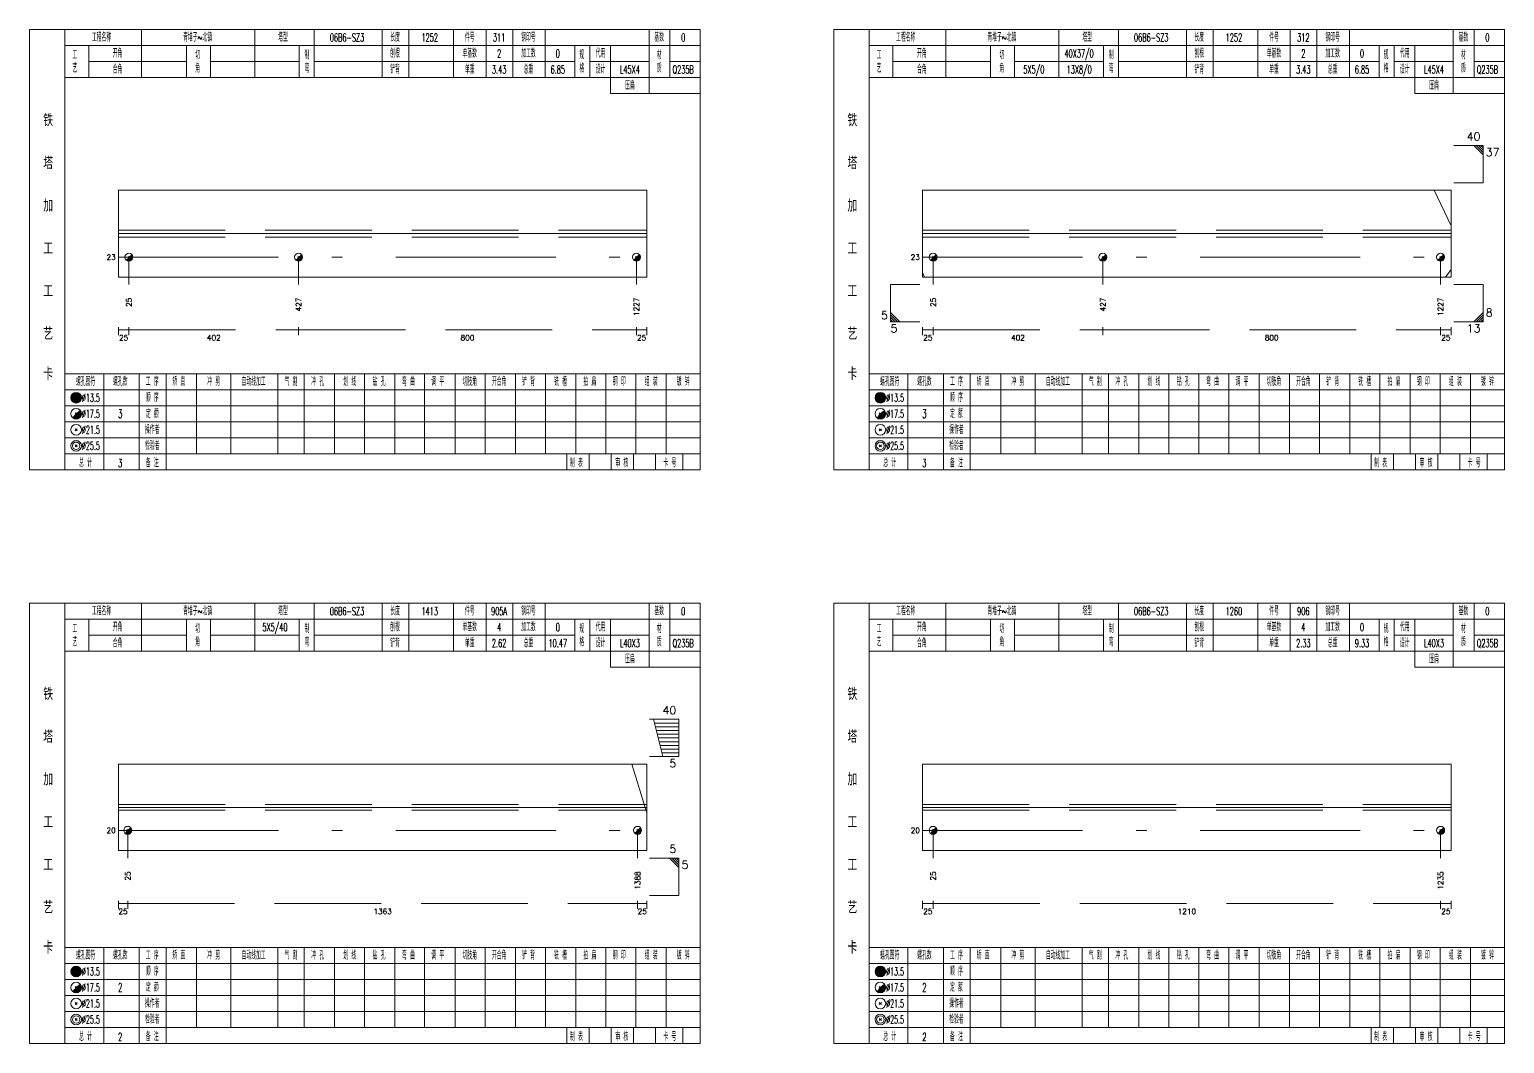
# Model space of a CAD drawing. Extents: x 0 to 30090, y 0 to 380.
# Drawn here: x 9645 to 10198, y 0 to 380 of the extents above; entities that cross this region are included whole.
import ezdxf
from ezdxf.enums import TextEntityAlignment as Align

# ---------------------------------------------------------------- set-up
doc = ezdxf.new("R2010")
doc.units = 0
doc.header["$LTSCALE"] = 20
doc.header["$MEASUREMENT"] = 0
doc.linetypes.add('一点画线', pattern=[5.2, 3, -1, 0.2, -1])
doc.linetypes.add('虚线', pattern=[2.75, 2, -0.75])
doc.layers.get('0').update_dxf_attribs({"linetype": 'CONTINUOUS', "lineweight": 25})
for name, color, linetype, lineweight in [('1', 7, 'CONTINUOUS', 25), ('4', 7, 'CONTINUOUS', 25), ('5', 7, 'CONTINUOUS', 25)]:
    doc.layers.add(name, color=color, linetype=linetype, lineweight=lineweight)
doc.styles.get("Standard").update_dxf_attribs({"font": 'simplex', "width": 0.7, "bigfont": 'gbhzfs.shx'})

# ---------------------------------------------------------------- blocks, each defined once
blk = doc.blocks.new('孔17.5')
at = {"layer": '5', "color": 7, "linetype": 'Continuous', "lineweight": 13}
for p, q in [((-0.2, -0.2), (0.2, 0.2)), ((-0.2, 0.2), (0.2, -0.2))]:
    blk.add_line(p, q, dxfattribs=at)
blk.add_circle((0, 0), 1, dxfattribs=at)
for radius in [0.9, 0.8, 0.7, 0.6, 0.5, 0.4, 0.3, 0.2, 0.1]:
    blk.add_arc((0, 0), radius, 225, 45, dxfattribs=at)

msp = doc.modelspace()

# ---------------------------------------------------------------- linework, layer by layer
at = {"color": 7, "linetype": 'Continuous', "lineweight": 13}
for p, q in [((10189.6, 336.5), (10178.6, 336.5)), ((10186.1, 336.5), (10189.6, 333)), ((10186.97, 336.5), (10189.6, 333.88)), ((10187.85, 336.5), (10189.6, 334.75)), ((10188.72, 336.5), (10189.6, 335.62)), ((10189.6, 322.5), (10189.6, 336.5)), ((10189.6, 322.5), (10178.6, 322.5)), ((10177.6, 306.4), (10171.27, 319.83)), ((9682.06, 294.67), (9682.06, 284.5)), ((9745.66, 294.67), (9745.66, 284.5)), ((9872.24, 294.67), (9872.24, 284.5)), ((9983.46, 294.67), (9983.46, 284.5)), ((10047.06, 294.67), (10047.06, 284.5)), ((10173.64, 294.67), (10173.64, 284.5)), ((9979.5, 288.98), (9980.29, 287.17)), ((10177.6, 290.07), (10175.54, 287.17)), ((9967.5, 284.5), (9978.5, 284.5)), ((9967.5, 284.5), (9967.5, 270.5)), ((10189.6, 284.5), (10178.6, 284.5)), ((10189.6, 284.5), (10189.6, 270.5)), ((9971, 270.5), (9967.5, 274)), ((9970.12, 270.5), (9967.5, 273.12)), ((9969.25, 270.5), (9967.5, 272.25)), ((9968.37, 270.5), (9967.5, 271.38)), ((10186.1, 270.5), (10189.6, 274)), ((10186.97, 270.5), (10189.6, 273.12)), ((10187.85, 270.5), (10189.6, 272.25)), ((10188.72, 270.5), (10189.6, 271.38)), ((9967.5, 270.5), (9978.5, 270.5)), ((10189.6, 270.5), (10178.6, 270.5)), ((9888.2, 121.5), (9877.2, 121.5)), ((9882.2, 107.5), (9878.7, 121.5)), ((9888.2, 120.1), (9879.05, 120.1)), ((9888.2, 118.7), (9879.4, 118.7)), ((9888.2, 117.3), (9879.75, 117.3)), ((9888.2, 107.5), (9888.2, 121.5)), ((9888.2, 115.9), (9880.1, 115.9)), ((9888.2, 114.5), (9880.45, 114.5)), ((9888.2, 113.1), (9880.8, 113.1)), ((9888.2, 111.7), (9881.15, 111.7)), ((9888.2, 107.5), (9877.2, 107.5)), ((9888.2, 110.3), (9881.5, 110.3)), ((9888.2, 108.9), (9881.85, 108.9)), ((9875.5, 88.5), (9870.59, 104.62)), ((9876.2, 86.48), (9875.5, 88.5)), ((9681.6, 79.88), (9681.6, 69.5)), ((9872.7, 79.88), (9872.7, 69.5)), ((9983.43, 79.88), (9983.43, 69.5)), ((10173.67, 79.88), (10173.67, 69.5)), ((9888.2, 69.5), (9877.2, 69.5)), ((9884.7, 69.5), (9888.2, 66)), ((9885.57, 69.5), (9888.2, 66.88)), ((9886.45, 69.5), (9888.2, 67.75)), ((9887.32, 69.5), (9888.2, 68.62)), ((9888.2, 69.5), (9888.2, 55.5)), ((9888.2, 55.5), (9877.2, 55.5))]:
    msp.add_line(p, q, dxfattribs=at)
at = {"color": 7, "linetype": 'Continuous', "lineweight": 18}
for p, q in [((9678.1, 319.83), (9678.1, 287.17)), ((9678.1, 319.83), (9876.2, 319.83)), ((9876.2, 319.83), (9876.2, 287.17)), ((9979.5, 319.83), (9979.5, 287.17)), ((9979.5, 319.83), (10177.6, 319.83)), ((10177.6, 319.83), (10177.6, 287.17)), ((9678.1, 303.5), (9876.2, 303.5)), ((9979.5, 303.5), (10177.6, 303.5)), ((9678.1, 104.62), (9678.1, 72.38)), ((9678.1, 104.62), (9876.2, 104.62)), ((9876.2, 104.62), (9876.2, 72.38)), ((9979.5, 104.62), (9979.5, 72.38)), ((9979.5, 104.62), (10177.6, 104.62)), ((10177.6, 104.62), (10177.6, 72.38)), ((9678.1, 88.5), (9876.2, 88.5)), ((9979.5, 88.5), (10177.6, 88.5))]:
    msp.add_line(p, q, dxfattribs=at)
at = {"color": 1, "linetype": '虚线', "lineweight": 18}
for p, q in [((9678.1, 304.83), (9876.2, 304.83)), ((9979.5, 304.83), (10177.6, 304.83)), ((9678.1, 302.17), (9876.2, 302.17)), ((9979.5, 302.17), (10177.6, 302.17)), ((9678.1, 89.62), (9876.2, 89.62)), ((9979.5, 89.62), (10177.6, 89.62)), ((9678.1, 87.38), (9876.2, 87.38)), ((9979.5, 87.38), (10177.6, 87.38))]:
    msp.add_line(p, q, dxfattribs=at)
at = {"color": 3, "linetype": '一点画线', "lineweight": 13}
for p, q in [((9678.1, 294.67), (9876.2, 294.67)), ((9979.5, 294.67), (10177.6, 294.67)), ((9678.1, 79.88), (9876.2, 79.88)), ((9979.5, 79.88), (10177.6, 79.88))]:
    msp.add_line(p, q, dxfattribs=at)
at = {"color": 8, "linetype": '虚线', "lineweight": 9}
for p, q in [((9678.1, 268.5), (9678.1, 265.5)), ((9678.1, 267.5), (9682.06, 267.5)), ((9682.06, 268.5), (9682.06, 265.5)), ((9682.06, 268.5), (9682.06, 265.5)), ((9682.06, 267.5), (9745.66, 267.5)), ((9745.66, 268.5), (9745.66, 265.5)), ((9745.66, 268.5), (9745.66, 265.5)), ((9745.66, 267.5), (9872.24, 267.5)), ((9872.24, 268.5), (9872.24, 265.5)), ((9872.24, 268.5), (9872.24, 265.5)), ((9872.24, 267.5), (9876.2, 267.5)), ((9876.2, 268.5), (9876.2, 265.5)), ((9979.5, 268.5), (9979.5, 265.5)), ((9979.5, 267.5), (9983.46, 267.5)), ((9983.46, 268.5), (9983.46, 265.5)), ((9983.46, 268.5), (9983.46, 265.5)), ((9983.46, 267.5), (10047.06, 267.5)), ((10047.06, 268.5), (10047.06, 265.5)), ((10047.06, 268.5), (10047.06, 265.5)), ((10047.06, 267.5), (10173.64, 267.5)), ((10173.64, 268.5), (10173.64, 265.5)), ((10173.64, 268.5), (10173.64, 265.5)), ((10173.64, 267.5), (10177.6, 267.5)), ((10177.6, 268.5), (10177.6, 265.5)), ((9678.1, 53.5), (9678.1, 50.5)), ((9678.1, 52.5), (9681.6, 52.5)), ((9681.6, 53.5), (9681.6, 50.5)), ((9681.6, 53.5), (9681.6, 50.5)), ((9681.6, 52.5), (9872.7, 52.5)), ((9872.7, 53.5), (9872.7, 50.5)), ((9872.7, 53.5), (9872.7, 50.5)), ((9872.7, 52.5), (9876.2, 52.5)), ((9876.2, 53.5), (9876.2, 50.5)), ((9979.5, 53.5), (9979.5, 50.5)), ((9979.5, 52.5), (9983.43, 52.5)), ((9983.43, 53.5), (9983.43, 50.5)), ((9983.43, 53.5), (9983.43, 50.5)), ((9983.43, 52.5), (10173.67, 52.5)), ((10173.67, 53.5), (10173.67, 50.5)), ((10173.67, 53.5), (10173.67, 50.5)), ((10173.67, 52.5), (10177.6, 52.5)), ((10177.6, 53.5), (10177.6, 50.5))]:
    msp.add_line(p, q, dxfattribs=at)
at = {"layer": '1', "color": 7, "linetype": 'Continuous', "lineweight": 18}
for p, q in [((9678.1, 287.17), (9876.2, 287.17)), ((9979.5, 287.17), (10177.6, 287.17)), ((9678.1, 72.38), (9876.2, 72.38)), ((9979.5, 72.38), (10177.6, 72.38))]:
    msp.add_line(p, q, dxfattribs=at)
at = {"layer": '4', "color": 1, "linetype": 'Continuous', "lineweight": 18}
for p, q in [((9658.1, 215), (9658.1, 380)), ((9686.8, 362), (9686.8, 380)), ((9729.2, 362), (9729.2, 380)), ((9751.5, 362), (9751.5, 380)), ((9777, 362), (9777, 380)), ((9787, 362), (9787, 380)), ((9803.7, 362), (9803.7, 380)), ((9815.9, 362), (9815.9, 380)), ((9825.9, 362), (9825.9, 380)), ((9838.1, 362), (9838.1, 380)), ((9877, 356), (9877, 380)), ((9884.8, 362), (9884.8, 380)), ((9959.5, 215), (9959.5, 380)), ((9988.2, 362), (9988.2, 380)), ((10030.6, 362), (10030.6, 380)), ((10052.9, 362), (10052.9, 380)), ((10078.4, 362), (10078.4, 380)), ((10088.4, 362), (10088.4, 380)), ((10105.1, 362), (10105.1, 380)), ((10117.3, 362), (10117.3, 380)), ((10127.3, 362), (10127.3, 380)), ((10139.5, 362), (10139.5, 380)), ((10178.4, 356), (10178.4, 380)), ((10186.2, 362), (10186.2, 380)), ((9658.1, 374), (9896.2, 374)), ((9667, 362), (9667, 374)), ((9703.6, 362), (9703.6, 374)), ((9712.6, 362), (9712.6, 374)), ((9745.9, 362), (9745.9, 374)), ((9849.2, 362), (9849.2, 374)), ((9854.8, 362), (9854.8, 374)), ((9862.6, 356), (9862.6, 374)), ((9959.5, 374), (10197.6, 374)), ((9968.4, 362), (9968.4, 374)), ((10005, 362), (10005, 374)), ((10014, 362), (10014, 374)), ((10047.3, 362), (10047.3, 374)), ((10150.6, 362), (10150.6, 374)), ((10156.2, 362), (10156.2, 374)), ((10164, 356), (10164, 374)), ((9667, 368), (9703.6, 368)), ((9712.6, 368), (9745.9, 368)), ((9751.5, 368), (9849.2, 368)), ((9854.8, 368), (9877, 368)), ((9884.8, 368), (9896.2, 368)), ((9968.4, 368), (10005, 368)), ((10014, 368), (10047.3, 368)), ((10052.9, 368), (10150.6, 368)), ((10156.2, 368), (10178.4, 368)), ((10186.2, 368), (10197.6, 368)), ((9658.1, 362), (9896.2, 362)), ((9959.5, 362), (10197.6, 362)), ((9862.6, 356), (9896.2, 356)), ((10164, 356), (10197.6, 356)), ((9658.1, 251), (9896.2, 251)), ((9672.6, 215), (9672.6, 251)), ((9685.9, 215), (9685.9, 251)), ((9696, 215), (9696, 251)), ((9707.4, 221), (9707.4, 251)), ((9720.3, 221), (9720.3, 251)), ((9737.9, 221), (9737.9, 251)), ((9747.8, 221), (9747.8, 251)), ((9759.1, 221), (9759.1, 251)), ((9770.4, 221), (9770.4, 251)), ((9781.7, 221), (9781.7, 251)), ((9792.9, 221), (9792.9, 251)), ((9804.3, 221), (9804.3, 251)), ((9815.6, 221), (9815.6, 251)), ((9826.9, 221), (9826.9, 251)), ((9838.2, 221), (9838.2, 251)), ((9849.5, 221), (9849.5, 251)), ((9860.8, 221), (9860.8, 251)), ((9872.1, 221), (9872.1, 251)), ((9883.4, 221), (9883.4, 251)), ((9959.5, 251), (10197.6, 251)), ((9974, 215), (9974, 251)), ((9987.3, 215), (9987.3, 251)), ((9997.4, 215), (9997.4, 251)), ((10008.8, 221), (10008.8, 251)), ((10021.7, 221), (10021.7, 251)), ((10039.3, 221), (10039.3, 251)), ((10049.2, 221), (10049.2, 251)), ((10060.5, 221), (10060.5, 251)), ((10071.8, 221), (10071.8, 251)), ((10083.1, 221), (10083.1, 251)), ((10094.3, 221), (10094.3, 251)), ((10105.7, 221), (10105.7, 251)), ((10117, 221), (10117, 251)), ((10128.3, 221), (10128.3, 251)), ((10139.6, 221), (10139.6, 251)), ((10150.9, 221), (10150.9, 251)), ((10162.2, 221), (10162.2, 251)), ((10173.5, 221), (10173.5, 251)), ((10184.8, 221), (10184.8, 251)), ((9658.1, 245), (9896.2, 245)), ((9959.5, 245), (10197.6, 245)), ((9658.1, 239), (9896.2, 239)), ((9959.5, 239), (10197.6, 239)), ((9658.1, 233), (9896.2, 233)), ((9959.5, 233), (10197.6, 233)), ((9658.1, 227), (9896.2, 227)), ((9959.5, 227), (10197.6, 227)), ((9658.1, 221), (9896.2, 221)), ((9846.2, 215), (9846.2, 221)), ((9854.6, 215), (9854.6, 221)), ((9862.8, 215), (9862.8, 221)), ((9871.2, 215), (9871.2, 221)), ((9879.4, 215), (9879.4, 221)), ((9889.7, 215), (9889.7, 221)), ((9959.5, 221), (10197.6, 221)), ((10147.6, 215), (10147.6, 221)), ((10156, 215), (10156, 221)), ((10164.2, 215), (10164.2, 221)), ((10172.6, 215), (10172.6, 221)), ((10180.8, 215), (10180.8, 221)), ((10191.1, 215), (10191.1, 221)), ((9658.1, 0), (9658.1, 165)), ((9686.8, 147), (9686.8, 165)), ((9729.2, 147), (9729.2, 165)), ((9751.5, 147), (9751.5, 165)), ((9777, 147), (9777, 165)), ((9787, 147), (9787, 165)), ((9803.7, 147), (9803.7, 165)), ((9815.9, 147), (9815.9, 165)), ((9825.9, 147), (9825.9, 165)), ((9838.1, 147), (9838.1, 165)), ((9877, 141), (9877, 165)), ((9884.8, 147), (9884.8, 165)), ((9959.5, 0), (9959.5, 165)), ((9988.2, 147), (9988.2, 165)), ((10030.6, 147), (10030.6, 165)), ((10052.9, 147), (10052.9, 165)), ((10078.4, 147), (10078.4, 165)), ((10088.4, 147), (10088.4, 165)), ((10105.1, 147), (10105.1, 165)), ((10117.3, 147), (10117.3, 165)), ((10127.3, 147), (10127.3, 165)), ((10139.5, 147), (10139.5, 165)), ((10178.4, 141), (10178.4, 165)), ((10186.2, 147), (10186.2, 165)), ((9658.1, 159), (9896.2, 159)), ((9667, 147), (9667, 159)), ((9703.6, 147), (9703.6, 159)), ((9712.6, 147), (9712.6, 159)), ((9745.9, 147), (9745.9, 159)), ((9849.2, 147), (9849.2, 159)), ((9854.8, 147), (9854.8, 159)), ((9862.6, 141), (9862.6, 159)), ((9959.5, 159), (10197.6, 159)), ((9968.4, 147), (9968.4, 159)), ((10005, 147), (10005, 159)), ((10014, 147), (10014, 159)), ((10047.3, 147), (10047.3, 159)), ((10150.6, 147), (10150.6, 159)), ((10156.2, 147), (10156.2, 159)), ((10164, 141), (10164, 159)), ((9667, 153), (9703.6, 153)), ((9712.6, 153), (9745.9, 153)), ((9751.5, 153), (9849.2, 153)), ((9854.8, 153), (9877, 153)), ((9884.8, 153), (9896.2, 153)), ((9968.4, 153), (10005, 153)), ((10014, 153), (10047.3, 153)), ((10052.9, 153), (10150.6, 153)), ((10156.2, 153), (10178.4, 153)), ((10186.2, 153), (10197.6, 153)), ((9658.1, 147), (9896.2, 147)), ((9959.5, 147), (10197.6, 147)), ((9862.6, 141), (9896.2, 141)), ((10164, 141), (10197.6, 141)), ((9658.1, 36), (9896.2, 36)), ((9672.6, 0), (9672.6, 36)), ((9685.9, 0), (9685.9, 36)), ((9696, 0), (9696, 36)), ((9707.4, 6), (9707.4, 36)), ((9720.3, 6), (9720.3, 36)), ((9737.9, 6), (9737.9, 36)), ((9747.8, 6), (9747.8, 36)), ((9759.1, 6), (9759.1, 36)), ((9770.4, 6), (9770.4, 36)), ((9781.7, 6), (9781.7, 36)), ((9792.9, 6), (9792.9, 36)), ((9804.3, 6), (9804.3, 36)), ((9815.6, 6), (9815.6, 36)), ((9826.9, 6), (9826.9, 36)), ((9838.2, 6), (9838.2, 36)), ((9849.5, 6), (9849.5, 36)), ((9860.8, 6), (9860.8, 36)), ((9872.1, 6), (9872.1, 36)), ((9883.4, 6), (9883.4, 36)), ((9959.5, 36), (10197.6, 36)), ((9974, 0), (9974, 36)), ((9987.3, 0), (9987.3, 36)), ((9997.4, 0), (9997.4, 36)), ((10008.8, 6), (10008.8, 36)), ((10021.7, 6), (10021.7, 36)), ((10039.3, 6), (10039.3, 36)), ((10049.2, 6), (10049.2, 36)), ((10060.5, 6), (10060.5, 36)), ((10071.8, 6), (10071.8, 36)), ((10083.1, 6), (10083.1, 36)), ((10094.3, 6), (10094.3, 36)), ((10105.7, 6), (10105.7, 36)), ((10117, 6), (10117, 36)), ((10128.3, 6), (10128.3, 36)), ((10139.6, 6), (10139.6, 36)), ((10150.9, 6), (10150.9, 36)), ((10162.2, 6), (10162.2, 36)), ((10173.5, 6), (10173.5, 36)), ((10184.8, 6), (10184.8, 36)), ((9658.1, 30), (9896.2, 30)), ((9959.5, 30), (10197.6, 30)), ((9658.1, 24), (9896.2, 24)), ((9959.5, 24), (10197.6, 24)), ((9658.1, 18), (9896.2, 18)), ((9959.5, 18), (10197.6, 18)), ((9658.1, 12), (9896.2, 12)), ((9959.5, 12), (10197.6, 12)), ((9658.1, 6), (9896.2, 6)), ((9846.2, 0), (9846.2, 6)), ((9854.6, 0), (9854.6, 6)), ((9862.8, 0), (9862.8, 6)), ((9871.2, 0), (9871.2, 6)), ((9879.4, 0), (9879.4, 6)), ((9889.7, 0), (9889.7, 6)), ((9959.5, 6), (10197.6, 6)), ((10147.6, 0), (10147.6, 6)), ((10156, 0), (10156, 6)), ((10164.2, 0), (10164.2, 6)), ((10172.6, 0), (10172.6, 6)), ((10180.8, 0), (10180.8, 6)), ((10191.1, 0), (10191.1, 6))]:
    msp.add_line(p, q, dxfattribs=at)
at = {"layer": '4', "color": 7, "linetype": 'Continuous', "lineweight": 13}
for p, q in [((9662.1, 241.8), (9662.5, 242.2)), ((9662.5, 241.8), (9662.1, 242.2)), ((9963.5, 241.8), (9963.9, 242.2)), ((9963.9, 241.8), (9963.5, 242.2)), ((9661.9, 235.6), (9662.7, 236.4)), ((9661.9, 236.4), (9662.7, 235.6)), ((9963.3, 235.6), (9964.1, 236.4)), ((9963.3, 236.4), (9964.1, 235.6)), ((9661.9, 229.6), (9662.7, 230.4)), ((9661.9, 230.4), (9662.7, 229.6)), ((9963.3, 229.6), (9964.1, 230.4)), ((9963.3, 230.4), (9964.1, 229.6)), ((9661.9, 223.6), (9662.7, 224.4)), ((9661.9, 224.4), (9662.7, 223.6)), ((9963.3, 223.6), (9964.1, 224.4)), ((9963.3, 224.4), (9964.1, 223.6)), ((9662.1, 26.8), (9662.5, 27.2)), ((9662.5, 26.8), (9662.1, 27.2)), ((9963.5, 26.8), (9963.9, 27.2)), ((9963.9, 26.8), (9963.5, 27.2)), ((9661.9, 20.6), (9662.7, 21.4)), ((9661.9, 21.4), (9662.7, 20.6)), ((9963.3, 20.6), (9964.1, 21.4)), ((9963.3, 21.4), (9964.1, 20.6)), ((9661.9, 14.6), (9662.7, 15.4)), ((9661.9, 15.4), (9662.7, 14.6)), ((9963.3, 14.6), (9964.1, 15.4)), ((9963.3, 15.4), (9964.1, 14.6)), ((9661.9, 8.6), (9662.7, 9.4)), ((9661.9, 9.4), (9662.7, 8.6)), ((9963.3, 8.6), (9964.1, 9.4)), ((9963.3, 9.4), (9964.1, 8.6))]:
    msp.add_line(p, q, dxfattribs=at)
at = {"layer": '4', "color": 1, "linetype": 'Continuous', "lineweight": 18}
for points in [[(9644.8, 380), (9644.8, 215), (9896.2, 215), (9896.2, 380)], [(9946.2, 380), (9946.2, 215), (10197.6, 215), (10197.6, 380)], [(9644.8, 165), (9644.8, 0), (9896.2, 0), (9896.2, 165)], [(9946.2, 165), (9946.2, 0), (10197.6, 0), (10197.6, 165)]]:
    msp.add_lwpolyline(points, close=True, dxfattribs=at)
at = {"layer": '4', "color": 7, "linetype": 'Continuous', "lineweight": 13}
for centre, radius in [((9662.3, 242), 2), ((9662.3, 242), 1.8), ((9662.3, 242), 1.6), ((9662.3, 242), 1.4), ((9963.7, 242), 2), ((9963.7, 242), 1.8), ((9963.7, 242), 1.6), ((9963.7, 242), 1.4), ((9662.3, 236), 2), ((9662.3, 242), 1.2), ((9662.3, 242), 1), ((9662.3, 242), 0.8), ((9662.3, 242), 0.6), ((9662.3, 242), 0.4), ((9662.3, 242), 0.2), ((9963.7, 236), 2), ((9963.7, 242), 1.2), ((9963.7, 242), 1), ((9963.7, 242), 0.8), ((9963.7, 242), 0.6), ((9963.7, 242), 0.4), ((9963.7, 242), 0.2), ((9662.3, 230), 2), ((9963.7, 230), 2), ((9662.3, 224), 2), ((9662.3, 224), 1.4), ((9963.7, 224), 2), ((9963.7, 224), 1.4), ((9662.3, 27), 2), ((9662.3, 27), 1.8), ((9662.3, 27), 1.6), ((9662.3, 27), 1.4), ((9662.3, 27), 1.2), ((9662.3, 27), 1), ((9662.3, 27), 0.8), ((9963.7, 27), 2), ((9963.7, 27), 1.8), ((9963.7, 27), 1.6), ((9963.7, 27), 1.4), ((9963.7, 27), 1.2), ((9963.7, 27), 1), ((9963.7, 27), 0.8), ((9662.3, 21), 2), ((9662.3, 27), 0.6), ((9662.3, 27), 0.4), ((9662.3, 27), 0.2), ((9963.7, 21), 2), ((9963.7, 27), 0.6), ((9963.7, 27), 0.4), ((9963.7, 27), 0.2), ((9662.3, 15), 2), ((9963.7, 15), 2), ((9662.3, 9), 2), ((9662.3, 9), 1.4), ((9963.7, 9), 2), ((9963.7, 9), 1.4)]:
    msp.add_circle(centre, radius, dxfattribs=at)
for centre, radius in [((9662.3, 236), 1.8), ((9662.3, 236), 1.6), ((9662.3, 236), 1.4), ((9662.3, 236), 1.2), ((9662.3, 236), 1), ((9662.3, 236), 0.8), ((9662.3, 236), 0.6), ((9662.3, 236), 0.4), ((9662.3, 236), 0.2), ((9963.7, 236), 1.8), ((9963.7, 236), 1.6), ((9963.7, 236), 1.4), ((9963.7, 236), 1.2), ((9963.7, 236), 1), ((9963.7, 236), 0.8), ((9963.7, 236), 0.6), ((9963.7, 236), 0.4), ((9963.7, 236), 0.2), ((9662.3, 21), 1.8), ((9662.3, 21), 1.6), ((9963.7, 21), 1.8), ((9963.7, 21), 1.6), ((9662.3, 21), 1.4), ((9662.3, 21), 1.2), ((9662.3, 21), 1), ((9662.3, 21), 0.8), ((9662.3, 21), 0.6), ((9662.3, 21), 0.4), ((9662.3, 21), 0.2), ((9963.7, 21), 1.4), ((9963.7, 21), 1.2), ((9963.7, 21), 1), ((9963.7, 21), 0.8), ((9963.7, 21), 0.6), ((9963.7, 21), 0.4), ((9963.7, 21), 0.2)]:
    msp.add_arc(centre, radius, 225, 45, dxfattribs=at)

# ---------------------------------------------------------------- block references
at = {"layer": '1', "color": 7, "linetype": 'Continuous', "lineweight": 13, "xscale": 1.5, "yscale": 1.5, "zscale": 1.5}
for p in [(9682.06, 294.67), (9745.66, 294.67), (9872.24, 294.67), (9983.46, 294.67), (10047.06, 294.67), (10173.64, 294.67), (9681.6, 79.88), (9872.7, 79.88), (9983.43, 79.88), (10173.67, 79.88)]:
    msp.add_blockref('孔17.5', p, dxfattribs=at)

# ---------------------------------------------------------------- texts
at = {"color": 7, "linetype": 'Continuous', "lineweight": 13}
for s, p in [('40', (10188.6, 337.5)), ('5', (9966.5, 270.5)), ('40', (9887.2, 122.5)), ('5', (9887.2, 70.5))]:
    msp.add_text(s, height=3, dxfattribs=at).set_placement(p, align=Align.BOTTOM_RIGHT)
for s, p in [('37', (10190.6, 335.5)), ('5', (9967.5, 269.5)), ('5', (9889.2, 68.5))]:
    msp.add_text(s, height=3, dxfattribs=at).set_placement(p, align=Align.TOP_LEFT)
for s, p in [('23', (9677.1, 294.67)), ('23', (9978.5, 294.67)), ('20', (9677.1, 79.88)), ('20', (9978.5, 79.88))]:
    msp.add_text(s, height=2, dxfattribs=at).set_placement(p, align=Align.MIDDLE_RIGHT)
msp.add_text('8', height=3, dxfattribs=at).set_placement((10190.6, 271.5), align=Align.BOTTOM_LEFT)
at = {"color": 8, "linetype": 'Continuous', "lineweight": 9}
for s, p in [('25', (9680.08, 265.5)), ('402', (9713.86, 265.5)), ('800', (9808.95, 265.5)), ('25', (9874.22, 265.5)), ('25', (9981.48, 265.5)), ('402', (10015.26, 265.5)), ('800', (10110.35, 265.5)), ('25', (10175.62, 265.5)), ('25', (9679.85, 50.5)), ('1363', (9777.15, 50.5)), ('25', (9874.45, 50.5)), ('25', (9981.47, 50.5)), ('1210', (10078.55, 50.5)), ('25', (10175.63, 50.5))]:
    msp.add_text(s, height=2, dxfattribs=at).set_placement(p, align=Align.TOP_CENTER)
at = {"color": 7, "linetype": 'Continuous', "lineweight": 13}
for s, p in [('13', (10188.6, 269.5)), ('5', (9887.2, 106.5))]:
    msp.add_text(s, height=3, dxfattribs=at).set_placement(p, align=Align.TOP_RIGHT)
at = {"layer": '1', "color": 7, "linetype": 'Continuous', "lineweight": 13}
for s, p in [('25', (9682.06, 279.5)), ('427', (9745.66, 279.5)), ('1227', (9872.24, 279.5)), ('25', (9983.46, 279.5)), ('427', (10047.06, 279.5)), ('1227', (10173.64, 279.5)), ('25', (9681.6, 64.5)), ('1388', (9872.7, 64.5)), ('25', (9983.43, 64.5)), ('1235', (10173.67, 64.5))]:
    msp.add_text(s, height=2, rotation=90, dxfattribs=at).set_placement(p, align=Align.MIDDLE_RIGHT)
at = {"layer": '4', "color": 1, "linetype": 'Continuous', "lineweight": 13}
for s, height, width, p in [('工程名称', 3, 0.6, (9671.8, 377)), ('青堆子~北镇', 3, 0.6, (9707.8, 377)), ('塔型', 3, 0.6, (9739.8, 377)), ('06B6-SZ3', 3, 0.6, (9763.8, 377)), ('长度', 3, 0.6, (9781.8, 377)), ('1252', 3, 0.6, (9794.8, 377)), ('件号', 3, 0.6, (9809.8, 377)), ('311', 3, 0.6, (9820.8, 377)), ('钢印号', 3, 0.6, (9831.8, 377)), ('基数', 3, 0.6, (9880.8, 377)), ('0', 3, 0.6, (9889.8, 377)), ('工程名称', 3, 0.6, (9973.2, 377)), ('青堆子~北镇', 3, 0.6, (10009.2, 377)), ('塔型', 3, 0.6, (10041.2, 377)), ('06B6-SZ3', 3, 0.6, (10065.2, 377)), ('长度', 3, 0.6, (10083.2, 377)), ('1252', 3, 0.6, (10096.2, 377)), ('件号', 3, 0.6, (10111.2, 377)), ('312', 3, 0.6, (10122.2, 377)), ('钢印号', 3, 0.6, (10133.2, 377)), ('基数', 3, 0.6, (10182.2, 377)), ('0', 3, 0.6, (10191.2, 377)), ('工', 3, 0.6, (9661.8, 370.4)), ('开角', 3, 0.6, (9677.8, 371)), ('切', 3, 0.6, (9707.8, 370.4)), ('制', 3, 0.6, (9748.8, 370.4)), ('刨根', 3, 0.6, (9781.8, 371)), ('单基数', 3, 0.6, (9809.8, 371)), ('2', 3, 0.6, (9820.8, 371)), ('加工数', 3, 0.6, (9831.8, 371)), ('0', 3, 0.6, (9842.8, 371)), ('规', 3, 0.6, (9851.8, 370.4)), ('代用', 3, 0.6, (9858.8, 371)), ('材', 3, 0.6, (9880.8, 370.4)), ('工', 3, 0.6, (9963.2, 370.4)), ('开角', 3, 0.6, (9979.2, 371)), ('切', 3, 0.6, (10009.2, 370.4)), ('40X37/0', 3, 0.6, (10038.2, 371)), ('制', 3, 0.6, (10050.2, 370.4)), ('刨根', 3, 0.6, (10083.2, 371)), ('单基数', 3, 0.6, (10111.2, 371)), ('2', 3, 0.6, (10122.2, 371)), ('加工数', 3, 0.6, (10133.2, 371)), ('0', 3, 0.6, (10144.2, 371)), ('规', 3, 0.6, (10153.2, 370.4)), ('代用', 3, 0.6, (10160.2, 371)), ('材', 3, 0.6, (10182.2, 370.4)), ('艺', 3, 0.6, (9661.8, 365.4)), ('合角', 3, 0.6, (9677.8, 365)), ('角', 3, 0.6, (9707.8, 365.4)), ('弯', 3, 0.6, (9748.8, 365.4)), ('铲背', 3, 0.6, (9781.8, 365)), ('单重', 3, 0.6, (9809.8, 365)), ('3.43', 3, 0.6, (9820.8, 365)), ('总重', 3, 0.6, (9831.8, 365)), ('6.85', 3, 0.6, (9842.8, 365)), ('格', 3, 0.6, (9851.8, 365.4)), ('设计', 3, 0.6, (9858.8, 365)), ('L45X4', 3, 0.6, (9869.8, 365)), ('质', 3, 0.6, (9880.8, 365.4)), ('Q235B', 3, 0.6, (9889.8, 365)), ('艺', 3, 0.6, (9963.2, 365.4)), ('合角', 3, 0.6, (9979.2, 365)), ('角', 3, 0.6, (10009.2, 365.4)), ('5X5/0', 3, 0.6, (10021.2, 365)), ('13X8/0', 3, 0.6, (10038.2, 365)), ('弯', 3, 0.6, (10050.2, 365.4)), ('铲背', 3, 0.6, (10083.2, 365)), ('单重', 3, 0.6, (10111.2, 365)), ('3.43', 3, 0.6, (10122.2, 365)), ('总重', 3, 0.6, (10133.2, 365)), ('6.85', 3, 0.6, (10144.2, 365)), ('格', 3, 0.6, (10153.2, 365.4)), ('设计', 3, 0.6, (10160.2, 365)), ('L45X4', 3, 0.6, (10171.2, 365)), ('质', 3, 0.6, (10182.2, 365.4)), ('Q235B', 3, 0.6, (10191.2, 365)), ('压扁', 3, 0.6, (9869.8, 359)), ('压扁', 3, 0.6, (10171.2, 359)), ('铁', 4.6, 0.8, (9651.8, 346)), ('铁', 4.6, 0.8, (9953.2, 346)), ('塔', 4.6, 0.8, (9651.8, 330)), ('塔', 4.6, 0.8, (9953.2, 330)), ('加', 4.6, 0.8, (9651.8, 314)), ('加', 4.6, 0.8, (9953.2, 314)), ('工', 4.6, 0.8, (9651.8, 298)), ('工', 4.6, 0.8, (9953.2, 298)), ('工', 4.6, 0.8, (9651.8, 282)), ('工', 4.6, 0.8, (9953.2, 282)), ('艺', 4.6, 0.8, (9651.8, 266)), ('艺', 4.6, 0.8, (9953.2, 266)), ('卡', 4.6, 0.8, (9651.8, 251)), ('螺孔图符', 3, 0.6, (9665.8, 248)), ('螺孔数', 3, 0.6, (9678.8, 248)), ('工 序', 3, 0.6, (9690.8, 248)), ('矫 直', 3, 0.6, (9700.8, 248)), ('冲 剪', 3, 0.6, (9713.8, 248)), ('自动线加工', 3, 0.6, (9728.8, 248)), ('气 割', 3, 0.6, (9742.8, 248)), ('冲 孔', 3, 0.6, (9752.8, 248)), ('划 线', 3, 0.6, (9764.8, 248)), ('钻 孔', 3, 0.6, (9775.8, 248)), ('弯 曲', 3, 0.6, (9786.8, 248)), ('调 平', 3, 0.6, (9797.8, 248)), ('切肢角', 3, 0.6, (9809.8, 248)), ('开合角', 3, 0.6, (9820.8, 248)), ('铲 背', 3, 0.6, (9831.8, 248)), ('铣 槽', 3, 0.6, (9843.8, 248)), ('拍 扁', 3, 0.6, (9854.8, 248)), ('钢 印', 3, 0.6, (9865.8, 248)), ('组 装', 3, 0.6, (9877.8, 248)), ('镀 锌', 3, 0.6, (9889.8, 248)), ('卡', 4.6, 0.8, (9953.2, 251)), ('螺孔图符', 3, 0.6, (9967.2, 248)), ('螺孔数', 3, 0.6, (9980.2, 248)), ('工 序', 3, 0.6, (9992.2, 248)), ('矫 直', 3, 0.6, (10002.2, 248)), ('冲 剪', 3, 0.6, (10015.2, 248)), ('自动线加工', 3, 0.6, (10030.2, 248)), ('气 割', 3, 0.6, (10044.2, 248)), ('冲 孔', 3, 0.6, (10054.2, 248)), ('划 线', 3, 0.6, (10066.2, 248)), ('钻 孔', 3, 0.6, (10077.2, 248)), ('弯 曲', 3, 0.6, (10088.2, 248)), ('调 平', 3, 0.6, (10099.2, 248)), ('切肢角', 3, 0.6, (10111.2, 248)), ('开合角', 3, 0.6, (10122.2, 248)), ('铲 背', 3, 0.6, (10133.2, 248)), ('铣 槽', 3, 0.6, (10145.2, 248)), ('拍 扁', 3, 0.6, (10156.2, 248)), ('钢 印', 3, 0.6, (10167.2, 248)), ('组 装', 3, 0.6, (10179.2, 248)), ('镀 锌', 3, 0.6, (10191.2, 248)), ('%%C13.5', 3, 0.5, (9667.8, 242)), ('顺 序', 3, 0.6, (9690.8, 242)), ('%%C13.5', 3, 0.5, (9969.2, 242)), ('顺 序', 3, 0.6, (9992.2, 242)), ('定 额', 3, 0.6, (9690.8, 236)), ('定 额', 3, 0.6, (9992.2, 236)), ('%%C17.5', 3, 0.5, (9667.8, 236)), ('3', 3.2, 0.6, (9678.8, 236)), ('%%C17.5', 3, 0.5, (9969.2, 236)), ('3', 3.2, 0.6, (9980.2, 236)), ('%%C21.5', 3, 0.5, (9667.8, 230)), ('操作者', 3, 0.6, (9690.8, 230)), ('%%C21.5', 3, 0.5, (9969.2, 230)), ('操作者', 3, 0.6, (9992.2, 230)), ('%%C25.5', 3, 0.5, (9667.8, 224)), ('检验者', 3, 0.6, (9690.8, 224)), ('%%C25.5', 3, 0.5, (9969.2, 224)), ('检验者', 3, 0.6, (9992.2, 224)), ('总 计', 3, 0.6, (9665.8, 217.5)), ('3', 3, 0.6, (9678.8, 217.5)), ('备 注', 3, 0.6, (9690.8, 217.5)), ('制 表', 3, 0.6, (9849.8, 217.5)), ('审 核', 3, 0.6, (9866.8, 217.5)), ('卡 号', 3, 0.6, (9884.8, 217.5)), ('总 计', 3, 0.6, (9967.2, 217.5)), ('3', 3, 0.6, (9980.2, 217.5)), ('备 注', 3, 0.6, (9992.2, 217.5)), ('制 表', 3, 0.6, (10151.2, 217.5)), ('审 核', 3, 0.6, (10168.2, 217.5)), ('卡 号', 3, 0.6, (10186.2, 217.5)), ('工程名称', 3, 0.6, (9671.8, 162)), ('青堆子~北镇', 3, 0.6, (9707.8, 162)), ('塔型', 3, 0.6, (9739.8, 162)), ('06B6-SZ3', 3, 0.6, (9763.8, 162)), ('长度', 3, 0.6, (9781.8, 162)), ('1413', 3, 0.6, (9794.8, 162)), ('件号', 3, 0.6, (9809.8, 162)), ('905A', 3, 0.6, (9820.8, 162)), ('钢印号', 3, 0.6, (9831.8, 162)), ('基数', 3, 0.6, (9880.8, 162)), ('0', 3, 0.6, (9889.8, 162)), ('工程名称', 3, 0.6, (9973.2, 162)), ('青堆子~北镇', 3, 0.6, (10009.2, 162)), ('塔型', 3, 0.6, (10041.2, 162)), ('06B6-SZ3', 3, 0.6, (10065.2, 162)), ('长度', 3, 0.6, (10083.2, 162)), ('1260', 3, 0.6, (10096.2, 162)), ('件号', 3, 0.6, (10111.2, 162)), ('906', 3, 0.6, (10122.2, 162)), ('钢印号', 3, 0.6, (10133.2, 162)), ('基数', 3, 0.6, (10182.2, 162)), ('0', 3, 0.6, (10191.2, 162)), ('工', 3, 0.6, (9661.8, 155.4)), ('开角', 3, 0.6, (9677.8, 156)), ('切', 3, 0.6, (9707.8, 155.4)), ('5X5/40', 3, 0.6, (9736.8, 156)), ('制', 3, 0.6, (9748.8, 155.4)), ('刨根', 3, 0.6, (9781.8, 156)), ('单基数', 3, 0.6, (9809.8, 156)), ('4', 3, 0.6, (9820.8, 156)), ('加工数', 3, 0.6, (9831.8, 156)), ('0', 3, 0.6, (9842.8, 156)), ('规', 3, 0.6, (9851.8, 155.4)), ('代用', 3, 0.6, (9858.8, 156)), ('材', 3, 0.6, (9880.8, 155.4)), ('工', 3, 0.6, (9963.2, 155.4)), ('开角', 3, 0.6, (9979.2, 156)), ('切', 3, 0.6, (10009.2, 155.4)), ('制', 3, 0.6, (10050.2, 155.4)), ('刨根', 3, 0.6, (10083.2, 156)), ('单基数', 3, 0.6, (10111.2, 156)), ('4', 3, 0.6, (10122.2, 156)), ('加工数', 3, 0.6, (10133.2, 156)), ('0', 3, 0.6, (10144.2, 156)), ('规', 3, 0.6, (10153.2, 155.4)), ('代用', 3, 0.6, (10160.2, 156)), ('材', 3, 0.6, (10182.2, 155.4)), ('艺', 3, 0.6, (9661.8, 150.4)), ('合角', 3, 0.6, (9677.8, 150)), ('角', 3, 0.6, (9707.8, 150.4)), ('弯', 3, 0.6, (9748.8, 150.4)), ('铲背', 3, 0.6, (9781.8, 150)), ('单重', 3, 0.6, (9809.8, 150)), ('2.62', 3, 0.6, (9820.8, 150)), ('总重', 3, 0.6, (9831.8, 150)), ('10.47', 3, 0.6, (9842.8, 150)), ('格', 3, 0.6, (9851.8, 150.4)), ('设计', 3, 0.6, (9858.8, 150)), ('L40X3', 3, 0.6, (9869.8, 150)), ('质', 3, 0.6, (9880.8, 150.4)), ('Q235B', 3, 0.6, (9889.8, 150)), ('艺', 3, 0.6, (9963.2, 150.4)), ('合角', 3, 0.6, (9979.2, 150)), ('角', 3, 0.6, (10009.2, 150.4)), ('弯', 3, 0.6, (10050.2, 150.4)), ('铲背', 3, 0.6, (10083.2, 150)), ('单重', 3, 0.6, (10111.2, 150)), ('2.33', 3, 0.6, (10122.2, 150)), ('总重', 3, 0.6, (10133.2, 150)), ('9.33', 3, 0.6, (10144.2, 150)), ('格', 3, 0.6, (10153.2, 150.4)), ('设计', 3, 0.6, (10160.2, 150)), ('L40X3', 3, 0.6, (10171.2, 150)), ('质', 3, 0.6, (10182.2, 150.4)), ('Q235B', 3, 0.6, (10191.2, 150)), ('压扁', 3, 0.6, (9869.8, 144)), ('压扁', 3, 0.6, (10171.2, 144)), ('铁', 4.6, 0.8, (9651.8, 131)), ('铁', 4.6, 0.8, (9953.2, 131)), ('塔', 4.6, 0.8, (9651.8, 115)), ('塔', 4.6, 0.8, (9953.2, 115)), ('加', 4.6, 0.8, (9651.8, 99)), ('加', 4.6, 0.8, (9953.2, 99)), ('工', 4.6, 0.8, (9651.8, 83)), ('工', 4.6, 0.8, (9953.2, 83)), ('工', 4.6, 0.8, (9651.8, 67)), ('工', 4.6, 0.8, (9953.2, 67)), ('艺', 4.6, 0.8, (9651.8, 51)), ('艺', 4.6, 0.8, (9953.2, 51)), ('卡', 4.6, 0.8, (9651.8, 36)), ('卡', 4.6, 0.8, (9953.2, 36)), ('螺孔图符', 3, 0.6, (9665.8, 33)), ('螺孔数', 3, 0.6, (9678.8, 33)), ('工 序', 3, 0.6, (9690.8, 33)), ('矫 直', 3, 0.6, (9700.8, 33)), ('冲 剪', 3, 0.6, (9713.8, 33)), ('自动线加工', 3, 0.6, (9728.8, 33)), ('气 割', 3, 0.6, (9742.8, 33)), ('冲 孔', 3, 0.6, (9752.8, 33)), ('划 线', 3, 0.6, (9764.8, 33)), ('钻 孔', 3, 0.6, (9775.8, 33)), ('弯 曲', 3, 0.6, (9786.8, 33)), ('调 平', 3, 0.6, (9797.8, 33)), ('切肢角', 3, 0.6, (9809.8, 33)), ('开合角', 3, 0.6, (9820.8, 33)), ('铲 背', 3, 0.6, (9831.8, 33)), ('铣 槽', 3, 0.6, (9843.8, 33)), ('拍 扁', 3, 0.6, (9854.8, 33)), ('钢 印', 3, 0.6, (9865.8, 33)), ('组 装', 3, 0.6, (9877.8, 33)), ('镀 锌', 3, 0.6, (9889.8, 33)), ('螺孔图符', 3, 0.6, (9967.2, 33)), ('螺孔数', 3, 0.6, (9980.2, 33)), ('工 序', 3, 0.6, (9992.2, 33)), ('矫 直', 3, 0.6, (10002.2, 33)), ('冲 剪', 3, 0.6, (10015.2, 33)), ('自动线加工', 3, 0.6, (10030.2, 33)), ('气 割', 3, 0.6, (10044.2, 33)), ('冲 孔', 3, 0.6, (10054.2, 33)), ('划 线', 3, 0.6, (10066.2, 33)), ('钻 孔', 3, 0.6, (10077.2, 33)), ('弯 曲', 3, 0.6, (10088.2, 33)), ('调 平', 3, 0.6, (10099.2, 33)), ('切肢角', 3, 0.6, (10111.2, 33)), ('开合角', 3, 0.6, (10122.2, 33)), ('铲 背', 3, 0.6, (10133.2, 33)), ('铣 槽', 3, 0.6, (10145.2, 33)), ('拍 扁', 3, 0.6, (10156.2, 33)), ('钢 印', 3, 0.6, (10167.2, 33)), ('组 装', 3, 0.6, (10179.2, 33)), ('镀 锌', 3, 0.6, (10191.2, 33)), ('%%C13.5', 3, 0.5, (9667.8, 27)), ('顺 序', 3, 0.6, (9690.8, 27)), ('%%C13.5', 3, 0.5, (9969.2, 27)), ('顺 序', 3, 0.6, (9992.2, 27)), ('%%C17.5', 3, 0.5, (9667.8, 21)), ('2', 3.2, 0.6, (9678.8, 21)), ('定 额', 3, 0.6, (9690.8, 21)), ('%%C17.5', 3, 0.5, (9969.2, 21)), ('2', 3.2, 0.6, (9980.2, 21)), ('定 额', 3, 0.6, (9992.2, 21)), ('操作者', 3, 0.6, (9690.8, 15)), ('操作者', 3, 0.6, (9992.2, 15)), ('%%C21.5', 3, 0.5, (9667.8, 15)), ('%%C21.5', 3, 0.5, (9969.2, 15)), ('%%C25.5', 3, 0.5, (9667.8, 9)), ('检验者', 3, 0.6, (9690.8, 9)), ('%%C25.5', 3, 0.5, (9969.2, 9)), ('检验者', 3, 0.6, (9992.2, 9)), ('总 计', 3, 0.6, (9665.8, 2.5)), ('2', 3, 0.6, (9678.8, 2.5)), ('备 注', 3, 0.6, (9690.8, 2.5)), ('制 表', 3, 0.6, (9849.8, 2.5)), ('审 核', 3, 0.6, (9866.8, 2.5)), ('卡 号', 3, 0.6, (9884.8, 2.5)), ('总 计', 3, 0.6, (9967.2, 2.5)), ('2', 3, 0.6, (9980.2, 2.5)), ('备 注', 3, 0.6, (9992.2, 2.5)), ('制 表', 3, 0.6, (10151.2, 2.5)), ('审 核', 3, 0.6, (10168.2, 2.5)), ('卡 号', 3, 0.6, (10186.2, 2.5))]:
    msp.add_text(s, height=height, dxfattribs=dict(at, width=width)).set_placement(p, align=Align.MIDDLE_CENTER)

doc.saveas('drawing.dxf')
